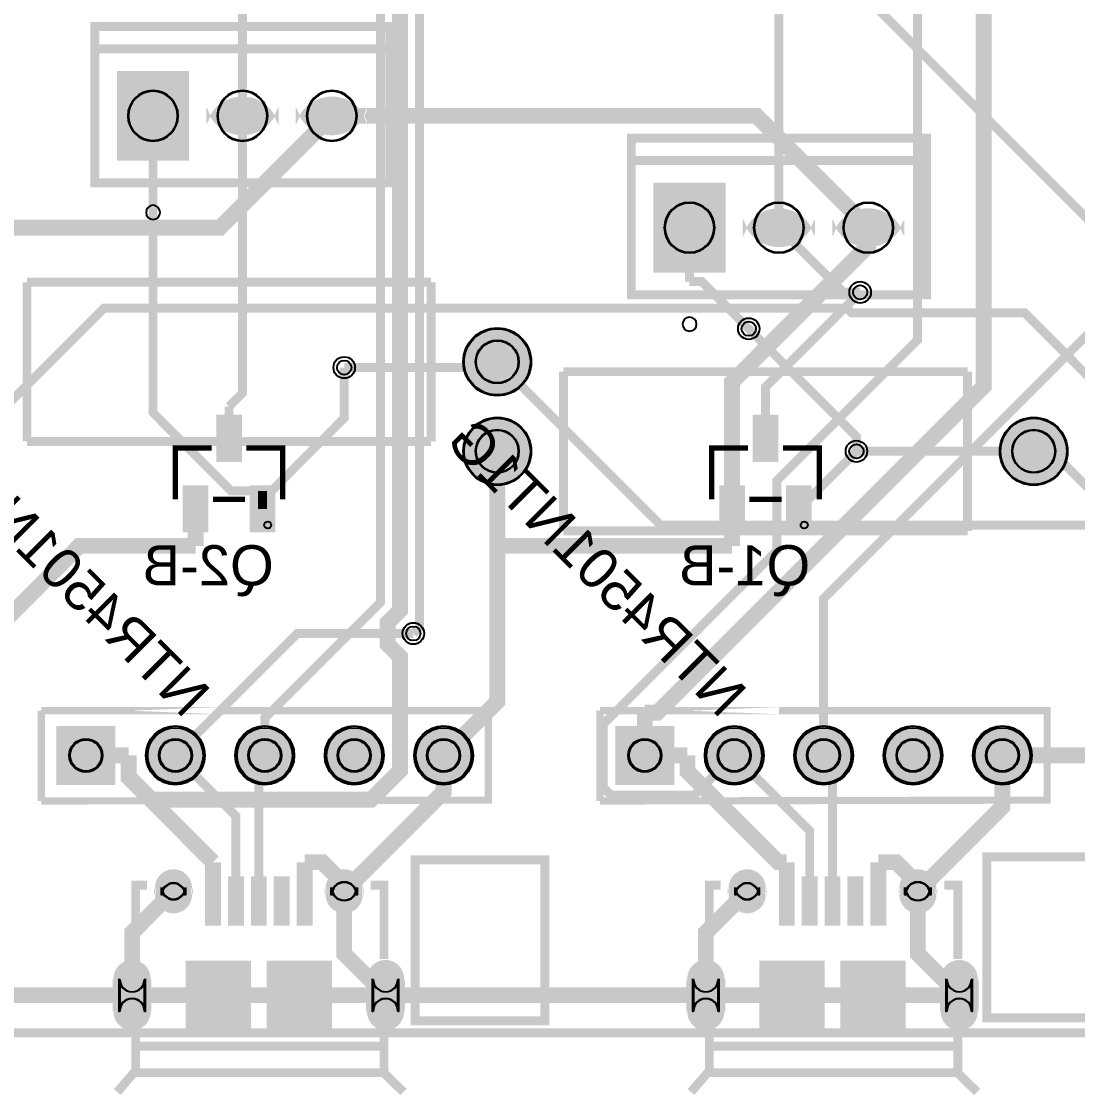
# Model space of a CAD drawing. Header units: millimetres. Extents: x 0 to 114, y 63 to 124.
# Drawn here: x 39.82 to 69.82, y 64.23 to 94.75 of the extents above; entities that cross this region are included whole.
import ezdxf

# ---------------------------------------------------------------- set-up
doc = ezdxf.new("R2010")
doc.units = ezdxf.units.MM
for name, color, linetype, true_color in [('BoardOutLine', 7, 'Continuous', 0xff00ff), ('BottomLayer', 7, 'Continuous', 0x0000ff), ('BottomPasteMaskLayer', 7, 'Continuous', 0x800000), ('BottomSilkLayer', 7, 'Continuous', 0x66cc33), ('BottomSolderMaskLayer', 7, 'Continuous', 0xaa00ff), ('Document', 7, 'Continuous', 0xffffff), ('Hole', 7, 'Continuous', 0x222222), ('Multi-Layer', 7, 'Continuous', 0xc0c0c0), ('TopLayer', 7, 'Continuous', 0xff0000), ('TopPasteMaskLayer', 7, 'Continuous', 0x808080), ('TopSilkLayer', 7, 'Continuous', 0xffcc00), ('TopSolderMaskLayer', 7, 'Continuous', 0x800080)]:
    doc.layers.add(name, color=color, linetype=linetype, true_color=true_color)
doc.styles.get("Standard").update_dxf_attribs({"font": 'arial.ttf'})

msp = doc.modelspace()

# ---------------------------------------------------------------- hatches: boundary and pattern name
at = {"layer": 'BottomLayer'}
for points in [[(45.37, 83.54), (45.37, 82.29), (46.07, 82.29), (46.07, 83.54)], [(60.61, 83.54), (60.61, 82.29), (61.31, 82.29), (61.31, 83.54)], [(44.42, 81.54), (44.42, 80.29), (45.12, 80.29), (45.12, 81.54)], [(46.32, 81.54), (46.32, 80.29), (47.02, 80.29), (47.02, 81.54)], [(59.66, 81.54), (59.66, 80.29), (60.36, 80.29), (60.36, 81.54)], [(61.56, 81.54), (61.56, 80.29), (62.26, 80.29), (62.26, 81.54)]]:
    msp.add_hatch(color=256, dxfattribs=at).paths.add_polyline_path(points)
at = {"layer": 'BottomPasteMaskLayer'}
for points in [[(45.37, 83.54), (45.37, 82.29), (46.07, 82.29), (46.07, 83.54)], [(60.61, 83.54), (60.61, 82.29), (61.31, 82.29), (61.31, 83.54)], [(44.42, 81.54), (44.42, 80.29), (45.12, 80.29), (45.12, 81.54)], [(46.32, 81.54), (46.32, 80.29), (47.02, 80.29), (47.02, 81.54)], [(59.66, 81.54), (59.66, 80.29), (60.36, 80.29), (60.36, 81.54)], [(61.56, 81.54), (61.56, 80.29), (62.26, 80.29), (62.26, 81.54)]]:
    msp.add_hatch(color=256, dxfattribs=at).paths.add_polyline_path(points)
at = {"layer": 'BottomSolderMaskLayer'}
for points in [[(42.536, 93.351), (44.586, 93.351), (44.586, 90.8), (42.536, 90.8)], [(47.126, 92.33, -0.785398), (45.076, 92.33), (45.076, 91.82, -0.785398), (47.126, 91.82)], [(49.666, 92.33, -0.785398), (47.616, 92.33), (47.616, 91.82, -0.785398), (49.666, 91.82)], [(57.776, 90.176), (59.827, 90.176), (59.827, 87.625), (57.776, 87.625)], [(62.367, 89.155, -0.785398), (60.316, 89.155), (60.316, 88.645, -0.785398), (62.367, 88.645)], [(64.907, 89.155, -0.785398), (62.856, 89.155), (62.856, 88.645, -0.785398), (64.907, 88.645)], [(52.375, 85.09, 1), (54.305, 85.09, 1)], [(45.356, 83.586), (45.356, 82.245), (46.084, 82.245), (46.084, 83.586)], [(52.375, 82.55, 1), (54.305, 82.55, 1)], [(60.596, 83.586), (60.596, 82.245), (61.324, 82.245), (61.324, 83.586)], [(67.615, 82.55, 1), (69.545, 82.55, 1)], [(44.406, 81.586), (44.406, 80.245), (45.134, 80.245), (45.134, 81.586)], [(46.306, 81.586), (46.306, 80.245), (47.034, 80.245), (47.034, 81.586)], [(59.646, 81.586), (59.646, 80.245), (60.374, 80.245), (60.374, 81.586)], [(61.546, 81.586), (61.546, 80.245), (62.274, 80.245), (62.274, 81.586)], [(42.494, 74.752), (42.494, 73.076), (40.818, 73.076), (40.818, 74.752)], [(43.358, 73.914, 1), (45.034, 73.914, 1)], [(45.898, 73.914, 1), (47.574, 73.914, 1)], [(48.438, 73.914, 1), (50.114, 73.914, 1)], [(50.978, 73.914, 1), (52.654, 73.914, 1)], [(58.369, 74.752), (58.369, 73.076), (56.693, 73.076), (56.693, 74.752)], [(59.233, 73.914, 1), (60.909, 73.914, 1)], [(61.773, 73.914, 1), (63.449, 73.914, 1)], [(64.313, 73.914, 1), (65.989, 73.914, 1)], [(66.853, 73.914, 1), (68.529, 73.914, 1)], [(44.692, 70.159, -0.785398), (43.592, 70.159), (43.592, 69.951, -0.785398), (44.692, 69.951)], [(49.542, 70.159, -0.785398), (48.441, 70.159), (48.441, 69.951, -0.785398), (49.542, 69.951)], [(60.991, 70.159, -0.785398), (59.89, 70.159), (59.89, 69.951, -0.785398), (60.991, 69.951)], [(65.84, 70.159, -0.785398), (64.74, 70.159), (64.74, 69.951, -0.785398), (65.84, 69.951)], [(43.517, 67.592, -0.785398), (42.417, 67.592), (42.417, 66.618, -0.785398), (43.517, 66.618)], [(50.717, 67.592, -0.785398), (49.616, 67.592), (49.616, 66.618, -0.785398), (50.717, 66.618)], [(59.816, 67.592, -0.785398), (58.715, 67.592), (58.715, 66.618, -0.785398), (59.816, 66.618)], [(67.015, 67.592, -0.785398), (65.915, 67.592), (65.915, 66.618, -0.785398), (67.015, 66.618)]]:
    msp.add_hatch(color=256, dxfattribs=at).paths.add_polyline_path(points)
at = {"layer": 'Multi-Layer'}
for points in [[(42.561, 93.325), (44.561, 93.325), (44.561, 90.825), (42.561, 90.825)], [(47.101, 92.325, -0.785398), (45.101, 92.325), (45.101, 91.825, -0.785398), (47.101, 91.825)], [(49.641, 92.325, -0.785398), (47.641, 92.325), (47.641, 91.825, -0.785398), (49.641, 91.825)], [(57.801, 90.15), (59.801, 90.15), (59.801, 87.65), (57.801, 87.65)], [(62.341, 89.15, -0.785398), (60.341, 89.15), (60.341, 88.65, -0.785398), (62.341, 88.65)], [(64.881, 89.15, -0.785398), (62.881, 89.15), (62.881, 88.65, -0.785398), (64.881, 88.65)], [(52.4, 85.09, 1), (54.28, 85.09, 1)], [(52.4, 82.55, 1), (54.28, 82.55, 1)], [(67.64, 82.55, 1), (69.52, 82.55, 1)], [(42.443, 74.702), (42.443, 73.127), (40.869, 73.127), (40.869, 74.702)], [(43.409, 73.914, 1), (44.983, 73.914, 1)], [(45.949, 73.914, 1), (47.523, 73.914, 1)], [(48.489, 73.914, 1), (50.064, 73.914, 1)], [(51.029, 73.914, 1), (52.604, 73.914, 1)], [(58.319, 74.702), (58.319, 73.127), (56.744, 73.127), (56.744, 74.702)], [(59.284, 73.914, 1), (60.859, 73.914, 1)], [(61.824, 73.914, 1), (63.399, 73.914, 1)], [(64.364, 73.914, 1), (65.939, 73.914, 1)], [(66.904, 73.914, 1), (68.479, 73.914, 1)], [(44.667, 70.155, -0.785398), (43.617, 70.155), (43.617, 69.955, -0.785398), (44.667, 69.955)], [(49.517, 70.155, -0.785398), (48.467, 70.155), (48.467, 69.955, -0.785398), (49.517, 69.955)], [(60.965, 70.155, -0.785398), (59.915, 70.155), (59.915, 69.955, -0.785398), (60.965, 69.955)], [(65.815, 70.155, -0.785398), (64.765, 70.155), (64.765, 69.955, -0.785398), (65.815, 69.955)], [(43.492, 67.58, -0.785398), (42.442, 67.58), (42.442, 66.63, -0.785398), (43.492, 66.63)], [(50.692, 67.58, -0.785398), (49.642, 67.58), (49.642, 66.63, -0.785398), (50.692, 66.63)], [(59.79, 67.58, -0.785398), (58.74, 67.58), (58.74, 66.63, -0.785398), (59.79, 66.63)], [(66.99, 67.58, -0.785398), (65.94, 67.58), (65.94, 66.63, -0.785398), (66.99, 66.63)]]:
    msp.add_hatch(color=256, dxfattribs=at).paths.add_polyline_path(points)
at = {"layer": 'TopLayer'}
for points in [[(45.067, 70.455), (45.467, 70.455), (45.467, 69.105), (45.067, 69.105)], [(45.717, 70.455), (46.117, 70.455), (46.117, 69.105), (45.717, 69.105)], [(46.367, 70.455), (46.767, 70.455), (46.767, 69.105), (46.367, 69.105)], [(47.017, 70.455), (47.417, 70.455), (47.417, 69.105), (47.017, 69.105)], [(47.667, 70.455), (48.067, 70.455), (48.067, 69.105), (47.667, 69.105)], [(61.365, 70.455), (61.765, 70.455), (61.765, 69.105), (61.365, 69.105)], [(62.015, 70.455), (62.415, 70.455), (62.415, 69.105), (62.015, 69.105)], [(62.665, 70.455), (63.065, 70.455), (63.065, 69.105), (62.665, 69.105)], [(63.315, 70.455), (63.715, 70.455), (63.715, 69.105), (63.315, 69.105)], [(63.965, 70.455), (64.365, 70.455), (64.365, 69.105), (63.965, 69.105)], [(44.517, 68.055), (46.317, 68.055), (46.317, 66.155), (44.517, 66.155)], [(46.817, 68.055), (48.617, 68.055), (48.617, 66.155), (46.817, 66.155)], [(60.815, 68.055), (62.615, 68.055), (62.615, 66.155), (60.815, 66.155)], [(63.115, 68.055), (64.915, 68.055), (64.915, 66.155), (63.115, 66.155)]]:
    msp.add_hatch(color=256, dxfattribs=at).paths.add_polyline_path(points)
at = {"layer": 'TopPasteMaskLayer'}
for points in [[(43.617, 70.155), (43.618, 70.188), (43.621, 70.221), (43.626, 70.253), (43.633, 70.286), (43.643, 70.317), (43.654, 70.348), (43.667, 70.379), (43.682, 70.408), (43.699, 70.436), (43.717, 70.464), (43.737, 70.49), (43.759, 70.515), (43.782, 70.538), (43.807, 70.56), (43.833, 70.58), (43.861, 70.598), (43.889, 70.615), (43.918, 70.63), (43.949, 70.643), (43.98, 70.654), (44.011, 70.664), (44.044, 70.671), (44.076, 70.676), (44.109, 70.679), (44.142, 70.68), (44.175, 70.679), (44.208, 70.676), (44.24, 70.671), (44.272, 70.664), (44.304, 70.654), (44.335, 70.643), (44.365, 70.63), (44.395, 70.615), (44.423, 70.598), (44.45, 70.58), (44.477, 70.56), (44.501, 70.538), (44.525, 70.515), (44.546, 70.49), (44.567, 70.464), (44.585, 70.436), (44.602, 70.408), (44.617, 70.379), (44.63, 70.348), (44.641, 70.317), (44.65, 70.286), (44.658, 70.253), (44.663, 70.221), (44.666, 70.188), (44.667, 70.155), (44.667, 69.955), (44.666, 69.922), (44.663, 69.889), (44.658, 69.857), (44.65, 69.825), (44.641, 69.793), (44.63, 69.762), (44.617, 69.732), (44.602, 69.702), (44.585, 69.674), (44.567, 69.647), (44.546, 69.62), (44.525, 69.596), (44.501, 69.572), (44.477, 69.551), (44.45, 69.53), (44.423, 69.512), (44.395, 69.495), (44.365, 69.48), (44.335, 69.467), (44.304, 69.456), (44.272, 69.447), (44.24, 69.439), (44.208, 69.434), (44.175, 69.431), (44.142, 69.43), (44.109, 69.431), (44.076, 69.434), (44.044, 69.439), (44.011, 69.447), (43.98, 69.456), (43.949, 69.467), (43.918, 69.48), (43.889, 69.495), (43.861, 69.512), (43.833, 69.53), (43.807, 69.551), (43.782, 69.572), (43.759, 69.596), (43.737, 69.62), (43.717, 69.647), (43.699, 69.674), (43.682, 69.702), (43.667, 69.732), (43.654, 69.762), (43.643, 69.793), (43.633, 69.825), (43.626, 69.857), (43.621, 69.889), (43.618, 69.922), (43.617, 69.955)], [(48.467, 70.155), (48.468, 70.188), (48.471, 70.221), (48.476, 70.253), (48.483, 70.286), (48.493, 70.317), (48.504, 70.348), (48.517, 70.379), (48.532, 70.408), (48.549, 70.436), (48.567, 70.464), (48.587, 70.49), (48.609, 70.515), (48.632, 70.538), (48.657, 70.56), (48.683, 70.58), (48.711, 70.598), (48.739, 70.615), (48.768, 70.63), (48.799, 70.643), (48.83, 70.654), (48.861, 70.664), (48.894, 70.671), (48.926, 70.676), (48.959, 70.679), (48.992, 70.68), (49.025, 70.679), (49.058, 70.676), (49.09, 70.671), (49.122, 70.664), (49.154, 70.654), (49.185, 70.643), (49.215, 70.63), (49.245, 70.615), (49.273, 70.598), (49.3, 70.58), (49.327, 70.56), (49.351, 70.538), (49.375, 70.515), (49.396, 70.49), (49.417, 70.464), (49.435, 70.436), (49.452, 70.408), (49.467, 70.379), (49.48, 70.348), (49.491, 70.317), (49.5, 70.286), (49.508, 70.253), (49.513, 70.221), (49.516, 70.188), (49.517, 70.155), (49.517, 69.955), (49.516, 69.922), (49.513, 69.889), (49.508, 69.857), (49.5, 69.825), (49.491, 69.793), (49.48, 69.762), (49.467, 69.732), (49.452, 69.702), (49.435, 69.674), (49.417, 69.647), (49.396, 69.62), (49.375, 69.596), (49.351, 69.572), (49.327, 69.551), (49.3, 69.53), (49.273, 69.512), (49.245, 69.495), (49.215, 69.48), (49.185, 69.467), (49.154, 69.456), (49.122, 69.447), (49.09, 69.439), (49.058, 69.434), (49.025, 69.431), (48.992, 69.43), (48.959, 69.431), (48.926, 69.434), (48.894, 69.439), (48.861, 69.447), (48.83, 69.456), (48.799, 69.467), (48.768, 69.48), (48.739, 69.495), (48.711, 69.512), (48.683, 69.53), (48.657, 69.551), (48.632, 69.572), (48.609, 69.596), (48.587, 69.62), (48.567, 69.647), (48.549, 69.674), (48.532, 69.702), (48.517, 69.732), (48.504, 69.762), (48.493, 69.793), (48.483, 69.825), (48.476, 69.857), (48.471, 69.889), (48.468, 69.922), (48.467, 69.955)], [(59.915, 70.155), (59.916, 70.188), (59.919, 70.221), (59.924, 70.253), (59.932, 70.286), (59.941, 70.317), (59.952, 70.348), (59.965, 70.379), (59.98, 70.408), (59.997, 70.436), (60.015, 70.464), (60.036, 70.49), (60.057, 70.515), (60.081, 70.538), (60.106, 70.56), (60.132, 70.58), (60.159, 70.598), (60.187, 70.615), (60.217, 70.63), (60.247, 70.643), (60.278, 70.654), (60.31, 70.664), (60.342, 70.671), (60.374, 70.676), (60.407, 70.679), (60.44, 70.68), (60.473, 70.679), (60.506, 70.676), (60.539, 70.671), (60.571, 70.664), (60.602, 70.654), (60.633, 70.643), (60.664, 70.63), (60.693, 70.615), (60.722, 70.598), (60.749, 70.58), (60.775, 70.56), (60.8, 70.538), (60.823, 70.515), (60.845, 70.49), (60.865, 70.464), (60.883, 70.436), (60.9, 70.408), (60.915, 70.379), (60.928, 70.348), (60.94, 70.317), (60.949, 70.286), (60.956, 70.253), (60.961, 70.221), (60.964, 70.188), (60.965, 70.155), (60.965, 69.955), (60.964, 69.922), (60.961, 69.889), (60.956, 69.857), (60.949, 69.825), (60.94, 69.793), (60.928, 69.762), (60.915, 69.732), (60.9, 69.702), (60.883, 69.674), (60.865, 69.647), (60.845, 69.62), (60.823, 69.596), (60.8, 69.572), (60.775, 69.551), (60.749, 69.53), (60.722, 69.512), (60.693, 69.495), (60.664, 69.48), (60.633, 69.467), (60.602, 69.456), (60.571, 69.447), (60.539, 69.439), (60.506, 69.434), (60.473, 69.431), (60.44, 69.43), (60.407, 69.431), (60.374, 69.434), (60.342, 69.439), (60.31, 69.447), (60.278, 69.456), (60.247, 69.467), (60.217, 69.48), (60.187, 69.495), (60.159, 69.512), (60.132, 69.53), (60.106, 69.551), (60.081, 69.572), (60.057, 69.596), (60.036, 69.62), (60.015, 69.647), (59.997, 69.674), (59.98, 69.702), (59.965, 69.732), (59.952, 69.762), (59.941, 69.793), (59.932, 69.825), (59.924, 69.857), (59.919, 69.889), (59.916, 69.922), (59.915, 69.955)], [(64.765, 70.155), (64.766, 70.188), (64.769, 70.221), (64.774, 70.253), (64.782, 70.286), (64.791, 70.317), (64.802, 70.348), (64.815, 70.379), (64.83, 70.408), (64.847, 70.436), (64.865, 70.464), (64.886, 70.49), (64.907, 70.515), (64.931, 70.538), (64.956, 70.56), (64.982, 70.58), (65.009, 70.598), (65.037, 70.615), (65.067, 70.63), (65.097, 70.643), (65.128, 70.654), (65.16, 70.664), (65.192, 70.671), (65.224, 70.676), (65.257, 70.679), (65.29, 70.68), (65.323, 70.679), (65.356, 70.676), (65.389, 70.671), (65.421, 70.664), (65.452, 70.654), (65.483, 70.643), (65.514, 70.63), (65.543, 70.615), (65.572, 70.598), (65.599, 70.58), (65.625, 70.56), (65.65, 70.538), (65.673, 70.515), (65.695, 70.49), (65.715, 70.464), (65.733, 70.436), (65.75, 70.408), (65.765, 70.379), (65.778, 70.348), (65.79, 70.317), (65.799, 70.286), (65.806, 70.253), (65.811, 70.221), (65.814, 70.188), (65.815, 70.155), (65.815, 69.955), (65.814, 69.922), (65.811, 69.889), (65.806, 69.857), (65.799, 69.825), (65.79, 69.793), (65.778, 69.762), (65.765, 69.732), (65.75, 69.702), (65.733, 69.674), (65.715, 69.647), (65.695, 69.62), (65.673, 69.596), (65.65, 69.572), (65.625, 69.551), (65.599, 69.53), (65.572, 69.512), (65.543, 69.495), (65.514, 69.48), (65.483, 69.467), (65.452, 69.456), (65.421, 69.447), (65.389, 69.439), (65.356, 69.434), (65.323, 69.431), (65.29, 69.43), (65.257, 69.431), (65.224, 69.434), (65.192, 69.439), (65.16, 69.447), (65.128, 69.456), (65.097, 69.467), (65.067, 69.48), (65.037, 69.495), (65.009, 69.512), (64.982, 69.53), (64.956, 69.551), (64.931, 69.572), (64.907, 69.596), (64.886, 69.62), (64.865, 69.647), (64.847, 69.674), (64.83, 69.702), (64.815, 69.732), (64.802, 69.762), (64.791, 69.793), (64.782, 69.825), (64.774, 69.857), (64.769, 69.889), (64.766, 69.922), (64.765, 69.955)], [(45.067, 70.455), (45.467, 70.455), (45.467, 69.105), (45.067, 69.105)], [(45.717, 70.455), (46.117, 70.455), (46.117, 69.105), (45.717, 69.105)], [(46.367, 70.455), (46.767, 70.455), (46.767, 69.105), (46.367, 69.105)], [(47.017, 70.455), (47.417, 70.455), (47.417, 69.105), (47.017, 69.105)], [(47.667, 70.455), (48.067, 70.455), (48.067, 69.105), (47.667, 69.105)], [(61.365, 70.455), (61.765, 70.455), (61.765, 69.105), (61.365, 69.105)], [(62.015, 70.455), (62.415, 70.455), (62.415, 69.105), (62.015, 69.105)], [(62.665, 70.455), (63.065, 70.455), (63.065, 69.105), (62.665, 69.105)], [(63.315, 70.455), (63.715, 70.455), (63.715, 69.105), (63.315, 69.105)], [(63.965, 70.455), (64.365, 70.455), (64.365, 69.105), (63.965, 69.105)], [(42.442, 67.58), (42.443, 67.613), (42.446, 67.646), (42.451, 67.678), (42.458, 67.711), (42.467, 67.742), (42.479, 67.773), (42.492, 67.804), (42.507, 67.833), (42.524, 67.861), (42.542, 67.889), (42.562, 67.915), (42.584, 67.939), (42.607, 67.963), (42.632, 67.985), (42.658, 68.005), (42.685, 68.023), (42.714, 68.04), (42.743, 68.055), (42.774, 68.068), (42.805, 68.079), (42.836, 68.089), (42.868, 68.096), (42.901, 68.101), (42.934, 68.104), (42.967, 68.105), (43, 68.104), (43.033, 68.101), (43.065, 68.096), (43.097, 68.089), (43.129, 68.079), (43.16, 68.068), (43.19, 68.055), (43.22, 68.04), (43.248, 68.023), (43.275, 68.005), (43.301, 67.985), (43.326, 67.963), (43.35, 67.939), (43.371, 67.915), (43.392, 67.889), (43.41, 67.861), (43.427, 67.833), (43.442, 67.804), (43.455, 67.773), (43.466, 67.742), (43.475, 67.711), (43.483, 67.678), (43.488, 67.646), (43.491, 67.613), (43.492, 67.58), (43.492, 66.63), (43.491, 66.597), (43.488, 66.564), (43.483, 66.532), (43.475, 66.5), (43.466, 66.468), (43.455, 66.437), (43.442, 66.407), (43.427, 66.377), (43.41, 66.349), (43.392, 66.322), (43.371, 66.295), (43.35, 66.271), (43.326, 66.247), (43.301, 66.226), (43.275, 66.205), (43.248, 66.187), (43.22, 66.17), (43.19, 66.155), (43.16, 66.142), (43.129, 66.131), (43.097, 66.122), (43.065, 66.114), (43.033, 66.109), (43, 66.106), (42.967, 66.105), (42.934, 66.106), (42.901, 66.109), (42.868, 66.114), (42.836, 66.122), (42.805, 66.131), (42.774, 66.142), (42.743, 66.155), (42.714, 66.17), (42.685, 66.187), (42.658, 66.205), (42.632, 66.226), (42.607, 66.247), (42.584, 66.271), (42.562, 66.295), (42.542, 66.322), (42.524, 66.349), (42.507, 66.377), (42.492, 66.407), (42.479, 66.437), (42.467, 66.468), (42.458, 66.5), (42.451, 66.532), (42.446, 66.564), (42.443, 66.597), (42.442, 66.63)], [(49.642, 67.58), (49.643, 67.613), (49.646, 67.646), (49.651, 67.678), (49.658, 67.711), (49.668, 67.742), (49.679, 67.773), (49.692, 67.804), (49.707, 67.833), (49.724, 67.861), (49.742, 67.889), (49.762, 67.915), (49.784, 67.939), (49.807, 67.963), (49.832, 67.985), (49.858, 68.005), (49.886, 68.023), (49.914, 68.04), (49.943, 68.055), (49.974, 68.068), (50.005, 68.079), (50.036, 68.089), (50.068, 68.096), (50.101, 68.101), (50.134, 68.104), (50.167, 68.105), (50.2, 68.104), (50.233, 68.101), (50.265, 68.096), (50.297, 68.089), (50.329, 68.079), (50.36, 68.068), (50.39, 68.055), (50.42, 68.04), (50.448, 68.023), (50.475, 68.005), (50.501, 67.985), (50.526, 67.963), (50.55, 67.939), (50.571, 67.915), (50.592, 67.889), (50.61, 67.861), (50.627, 67.833), (50.642, 67.804), (50.655, 67.773), (50.666, 67.742), (50.675, 67.711), (50.683, 67.678), (50.688, 67.646), (50.691, 67.613), (50.692, 67.58), (50.692, 66.63), (50.691, 66.597), (50.688, 66.564), (50.683, 66.532), (50.675, 66.5), (50.666, 66.468), (50.655, 66.437), (50.642, 66.407), (50.627, 66.377), (50.61, 66.349), (50.592, 66.322), (50.571, 66.295), (50.55, 66.271), (50.526, 66.247), (50.501, 66.226), (50.475, 66.205), (50.448, 66.187), (50.42, 66.17), (50.39, 66.155), (50.36, 66.142), (50.329, 66.131), (50.297, 66.122), (50.265, 66.114), (50.233, 66.109), (50.2, 66.106), (50.167, 66.105), (50.134, 66.106), (50.101, 66.109), (50.068, 66.114), (50.036, 66.122), (50.005, 66.131), (49.974, 66.142), (49.943, 66.155), (49.914, 66.17), (49.886, 66.187), (49.858, 66.205), (49.832, 66.226), (49.807, 66.247), (49.784, 66.271), (49.762, 66.295), (49.742, 66.322), (49.724, 66.349), (49.707, 66.377), (49.692, 66.407), (49.679, 66.437), (49.668, 66.468), (49.658, 66.5), (49.651, 66.532), (49.646, 66.564), (49.643, 66.597), (49.642, 66.63)], [(58.74, 67.58), (58.741, 67.613), (58.744, 67.646), (58.749, 67.678), (58.757, 67.711), (58.766, 67.742), (58.777, 67.773), (58.79, 67.804), (58.805, 67.833), (58.822, 67.861), (58.84, 67.889), (58.861, 67.915), (58.882, 67.939), (58.906, 67.963), (58.93, 67.985), (58.957, 68.005), (58.984, 68.023), (59.012, 68.04), (59.042, 68.055), (59.072, 68.068), (59.103, 68.079), (59.135, 68.089), (59.167, 68.096), (59.199, 68.101), (59.232, 68.104), (59.265, 68.105), (59.298, 68.104), (59.331, 68.101), (59.363, 68.096), (59.396, 68.089), (59.427, 68.079), (59.458, 68.068), (59.489, 68.055), (59.518, 68.04), (59.546, 68.023), (59.574, 68.005), (59.6, 67.985), (59.625, 67.963), (59.648, 67.939), (59.67, 67.915), (59.69, 67.889), (59.708, 67.861), (59.725, 67.833), (59.74, 67.804), (59.753, 67.773), (59.764, 67.742), (59.774, 67.711), (59.781, 67.678), (59.786, 67.646), (59.789, 67.613), (59.79, 67.58), (59.79, 66.63), (59.789, 66.597), (59.786, 66.564), (59.781, 66.532), (59.774, 66.5), (59.764, 66.468), (59.753, 66.437), (59.74, 66.407), (59.725, 66.377), (59.708, 66.349), (59.69, 66.322), (59.67, 66.295), (59.648, 66.271), (59.625, 66.247), (59.6, 66.226), (59.574, 66.205), (59.546, 66.187), (59.518, 66.17), (59.489, 66.155), (59.458, 66.142), (59.427, 66.131), (59.396, 66.122), (59.363, 66.114), (59.331, 66.109), (59.298, 66.106), (59.265, 66.105), (59.232, 66.106), (59.199, 66.109), (59.167, 66.114), (59.135, 66.122), (59.103, 66.131), (59.072, 66.142), (59.042, 66.155), (59.012, 66.17), (58.984, 66.187), (58.957, 66.205), (58.93, 66.226), (58.906, 66.247), (58.882, 66.271), (58.861, 66.295), (58.84, 66.322), (58.822, 66.349), (58.805, 66.377), (58.79, 66.407), (58.777, 66.437), (58.766, 66.468), (58.757, 66.5), (58.749, 66.532), (58.744, 66.564), (58.741, 66.597), (58.74, 66.63)], [(65.94, 67.58), (65.941, 67.613), (65.944, 67.646), (65.949, 67.678), (65.957, 67.711), (65.966, 67.742), (65.977, 67.773), (65.99, 67.804), (66.005, 67.833), (66.022, 67.861), (66.04, 67.889), (66.061, 67.915), (66.082, 67.939), (66.106, 67.963), (66.13, 67.985), (66.157, 68.005), (66.184, 68.023), (66.212, 68.04), (66.242, 68.055), (66.272, 68.068), (66.303, 68.079), (66.335, 68.089), (66.367, 68.096), (66.399, 68.101), (66.432, 68.104), (66.465, 68.105), (66.498, 68.104), (66.531, 68.101), (66.564, 68.096), (66.596, 68.089), (66.627, 68.079), (66.658, 68.068), (66.689, 68.055), (66.718, 68.04), (66.746, 68.023), (66.774, 68.005), (66.8, 67.985), (66.825, 67.963), (66.848, 67.939), (66.87, 67.915), (66.89, 67.889), (66.908, 67.861), (66.925, 67.833), (66.94, 67.804), (66.953, 67.773), (66.964, 67.742), (66.974, 67.711), (66.981, 67.678), (66.986, 67.646), (66.989, 67.613), (66.99, 67.58), (66.99, 66.63), (66.989, 66.597), (66.986, 66.564), (66.981, 66.532), (66.974, 66.5), (66.964, 66.468), (66.953, 66.437), (66.94, 66.407), (66.925, 66.377), (66.908, 66.349), (66.89, 66.322), (66.87, 66.295), (66.848, 66.271), (66.825, 66.247), (66.8, 66.226), (66.774, 66.205), (66.746, 66.187), (66.718, 66.17), (66.689, 66.155), (66.658, 66.142), (66.627, 66.131), (66.596, 66.122), (66.564, 66.114), (66.531, 66.109), (66.498, 66.106), (66.465, 66.105), (66.432, 66.106), (66.399, 66.109), (66.367, 66.114), (66.335, 66.122), (66.303, 66.131), (66.272, 66.142), (66.242, 66.155), (66.212, 66.17), (66.184, 66.187), (66.157, 66.205), (66.13, 66.226), (66.106, 66.247), (66.082, 66.271), (66.061, 66.295), (66.04, 66.322), (66.022, 66.349), (66.005, 66.377), (65.99, 66.407), (65.977, 66.437), (65.966, 66.468), (65.957, 66.5), (65.949, 66.532), (65.944, 66.564), (65.941, 66.597), (65.94, 66.63)], [(44.517, 68.055), (46.317, 68.055), (46.317, 66.155), (44.517, 66.155)], [(46.817, 68.055), (48.617, 68.055), (48.617, 66.155), (46.817, 66.155)], [(60.815, 68.055), (62.615, 68.055), (62.615, 66.155), (60.815, 66.155)], [(63.115, 68.055), (64.915, 68.055), (64.915, 66.155), (63.115, 66.155)]]:
    msp.add_hatch(color=256, dxfattribs=at).paths.add_polyline_path(points)
at = {"layer": 'TopSolderMaskLayer'}
for points in [[(42.536, 93.351), (44.586, 93.351), (44.586, 90.8), (42.536, 90.8)], [(47.126, 92.33, -0.785398), (45.076, 92.33), (45.076, 91.82, -0.785398), (47.126, 91.82)], [(49.666, 92.33, -0.785398), (47.616, 92.33), (47.616, 91.82, -0.785398), (49.666, 91.82)], [(57.776, 90.176), (59.827, 90.176), (59.827, 87.625), (57.776, 87.625)], [(62.367, 89.155, -0.785398), (60.316, 89.155), (60.316, 88.645, -0.785398), (62.367, 88.645)], [(64.907, 89.155, -0.785398), (62.856, 89.155), (62.856, 88.645, -0.785398), (64.907, 88.645)], [(52.375, 85.09, 1), (54.305, 85.09, 1)], [(52.375, 82.55, 1), (54.305, 82.55, 1)], [(67.615, 82.55, 1), (69.545, 82.55, 1)], [(42.494, 74.752), (42.494, 73.076), (40.818, 73.076), (40.818, 74.752)], [(43.358, 73.914, 1), (45.034, 73.914, 1)], [(45.898, 73.914, 1), (47.574, 73.914, 1)], [(48.438, 73.914, 1), (50.114, 73.914, 1)], [(50.978, 73.914, 1), (52.654, 73.914, 1)], [(58.369, 74.752), (58.369, 73.076), (56.693, 73.076), (56.693, 74.752)], [(59.233, 73.914, 1), (60.909, 73.914, 1)], [(61.773, 73.914, 1), (63.449, 73.914, 1)], [(64.313, 73.914, 1), (65.989, 73.914, 1)], [(66.853, 73.914, 1), (68.529, 73.914, 1)], [(44.692, 70.159, -0.785398), (43.592, 70.159), (43.592, 69.951, -0.785398), (44.692, 69.951)], [(45.041, 70.481), (45.492, 70.481), (45.492, 69.08), (45.041, 69.08)], [(45.691, 70.481), (46.142, 70.481), (46.142, 69.08), (45.691, 69.08)], [(46.341, 70.481), (46.792, 70.481), (46.792, 69.08), (46.341, 69.08)], [(46.991, 70.481), (47.442, 70.481), (47.442, 69.08), (46.991, 69.08)], [(47.641, 70.481), (48.092, 70.481), (48.092, 69.08), (47.641, 69.08)], [(49.542, 70.159, -0.785398), (48.441, 70.159), (48.441, 69.951, -0.785398), (49.542, 69.951)], [(60.991, 70.159, -0.785398), (59.89, 70.159), (59.89, 69.951, -0.785398), (60.991, 69.951)], [(61.34, 70.481), (61.79, 70.481), (61.79, 69.08), (61.34, 69.08)], [(61.99, 70.481), (62.441, 70.481), (62.441, 69.08), (61.99, 69.08)], [(62.64, 70.481), (63.09, 70.481), (63.09, 69.08), (62.64, 69.08)], [(63.29, 70.481), (63.741, 70.481), (63.741, 69.08), (63.29, 69.08)], [(63.94, 70.481), (64.391, 70.481), (64.391, 69.08), (63.94, 69.08)], [(65.84, 70.159, -0.785398), (64.74, 70.159), (64.74, 69.951, -0.785398), (65.84, 69.951)], [(44.491, 68.081), (46.342, 68.081), (46.342, 66.13), (44.491, 66.13)], [(46.791, 68.081), (48.642, 68.081), (48.642, 66.13), (46.791, 66.13)], [(60.79, 68.081), (62.64, 68.081), (62.64, 66.13), (60.79, 66.13)], [(63.09, 68.081), (64.94, 68.081), (64.94, 66.13), (63.09, 66.13)], [(43.517, 67.592, -0.785398), (42.417, 67.592), (42.417, 66.618, -0.785398), (43.517, 66.618)], [(50.717, 67.592, -0.785398), (49.616, 67.592), (49.616, 66.618, -0.785398), (50.717, 66.618)], [(59.816, 67.592, -0.785398), (58.715, 67.592), (58.715, 66.618, -0.785398), (59.816, 66.618)], [(67.015, 67.592, -0.785398), (65.915, 67.592), (65.915, 66.618, -0.785398), (67.015, 66.618)]]:
    msp.add_hatch(color=256, dxfattribs=at).paths.add_polyline_path(points)

# ---------------------------------------------------------------- linework, layer by layer
at = {"layer": 'BoardOutLine', "const_width": 0.254}
msp.add_lwpolyline([(0, 118.082), (0, 121.666), (114.3, 121.666), (114.3, 66.04), (0, 66.04), (0, 118.082)], close=True, dxfattribs=at)
at = {"layer": 'BottomLayer'}
for points, const_width in [([(50.956, 77.376), (51.13, 77.551), (51.13, 96.734), (52.821, 98.425), (53.928, 98.425), (63.01, 107.507), (63.01, 111.421), (62.936, 111.495), (60.51, 111.495), (59.42, 110.405)], 0.254), ([(62.611, 73.914), (62.611, 78.369), (73.396, 89.154), (74.355, 89.154), (77.276, 92.075), (77.79, 92.075), (83.33, 97.615), (83.33, 111.421), (83.174, 111.577), (78.912, 111.577), (77.74, 110.405)], 0.254), ([(57.42, 110.405), (50.023, 103.008), (50.023, 78.258), (46.736, 74.971), (46.736, 73.914)], 0.254), ([(60.071, 73.914), (58.945, 72.788), (56.573, 72.788), (56.35, 73.01), (56.35, 74.8), (61.279, 79.729), (61.279, 81.712), (65.278, 85.711), (65.278, 96.722), (77.596, 109.04), (78.375, 109.04), (79.74, 110.405)], 0.254), ([(55.88, 105.41), (50.577, 100.107), (50.577, 78.031), (50.225, 77.679), (50.225, 77.074), (50.577, 76.721), (50.577, 73.482), (49.754, 72.659), (43.518, 72.659), (42.869, 73.308), (42.869, 73.914)], 0.45), ([(57.531, 75.127), (57.889, 75.127), (67.159, 84.397), (67.159, 97.666), (74.903, 105.41), (76.2, 105.41)], 0.45), ([(46.101, 99.695), (46.101, 92.075)], 0.254), ([(61.341, 96.506), (61.341, 88.9)], 0.254), ([(43.561, 92.075), (43.561, 83.646), (45.781, 81.426), (46.67, 81.426)], 0.254), ([(46.101, 92.075), (46.101, 84.2), (45.72, 83.819)], 0.254), ([(58.801, 88.9), (58.801, 87.371)], 0.254), ([(60.01, 80.915), (60.01, 84.522), (63.881, 88.393), (63.881, 88.9)], 0.45), ([(58.801, 87.371), (59.144, 87.371), (60.485, 86.03)], 0.254), ([(63.65, 87.066), (60.96, 84.375), (60.96, 82.915)], 0.254), ([(46.67, 81.17), (48.992, 83.492), (48.992, 84.928)], 0.254), ([(45.72, 82.915), (45.72, 83.819)], 0.254), ([(53.34, 82.55), (53.34, 79.865)], 0.45), ([(61.91, 80.915), (63.545, 82.55)], 0.254), ([(73.914, 77.724), (69.088, 82.55), (68.58, 82.55)], 0.254), ([(46.67, 81.17), (46.67, 81.426)], 0.254), ([(46.67, 80.915), (46.67, 81.17)], 0.254), ([(44.77, 80.915), (44.77, 79.865)], 0.45), ([(60.01, 80.915), (60.01, 79.865)], 0.45), ([(44.77, 79.865), (41.468, 79.865), (35.518, 73.914)], 0.45), ([(53.34, 79.865), (53.34, 75.438), (51.816, 73.914)], 0.45), ([(53.34, 79.865), (60.01, 79.865)], 0.45), ([(57.531, 73.914), (57.531, 75.127)], 0.45), ([(41.656, 73.914), (42.869, 73.914)], 0.45), ([(48.992, 70.055), (51.816, 72.879), (51.816, 73.914)], 0.45), ([(65.29, 70.055), (67.691, 72.456), (67.691, 73.914)], 0.45), ([(44.142, 70.055), (42.967, 68.88), (42.967, 67.105)], 0.45), ([(50.167, 67.105), (48.992, 68.28), (48.992, 70.055)], 0.45), ([(60.44, 70.055), (59.265, 68.88), (59.265, 67.105)], 0.45), ([(66.465, 67.105), (65.29, 68.28), (65.29, 70.055)], 0.45)]:
    msp.add_lwpolyline(points, dxfattribs=dict(at, const_width=const_width))
at = {"layer": 'BottomSilkLayer', "const_width": 0.152}
for points in [[(44.194, 81.189), (44.194, 82.641), (45.226, 82.641)], [(47.246, 81.189), (47.246, 82.641), (46.215, 82.641)], [(59.434, 81.189), (59.434, 82.641), (60.466, 82.641)], [(62.486, 81.189), (62.486, 82.641), (61.455, 82.641)], [(45.265, 81.189), (46.175, 81.189)], [(60.505, 81.189), (61.416, 81.189)]]:
    msp.add_lwpolyline(points, dxfattribs=at)
at = {"layer": 'BottomSolderMaskLayer'}
for points in [[(42.843, 92.078), (42.843, 92.073)], [(44.279, 92.078), (44.279, 92.073)], [(45.383, 92.078), (45.383, 92.073)], [(46.819, 92.078), (46.819, 92.073)], [(47.923, 92.078), (47.923, 92.073)], [(49.359, 92.078), (49.359, 92.073)], [(58.083, 88.903), (58.083, 88.898)], [(59.519, 88.903), (59.519, 88.898)], [(60.623, 88.903), (60.623, 88.898)], [(62.059, 88.903), (62.059, 88.898)], [(63.163, 88.903), (63.163, 88.898)], [(64.599, 88.903), (64.599, 88.898)], [(43.801, 70.159), (43.801, 69.951)], [(44.483, 70.159), (44.483, 69.951)], [(48.625, 70.159), (48.625, 69.951)], [(49.359, 70.159), (49.359, 69.951)], [(60.099, 70.159), (60.099, 69.951)], [(60.781, 70.159), (60.781, 69.951)], [(64.923, 70.159), (64.923, 69.951)], [(65.657, 70.159), (65.657, 69.951)], [(42.6, 67.567), (42.6, 66.644)], [(43.334, 67.567), (43.334, 66.644)], [(49.8, 67.567), (49.8, 66.644)], [(50.534, 67.567), (50.534, 66.644)], [(58.898, 67.567), (58.898, 66.644)], [(59.632, 67.567), (59.632, 66.644)], [(66.098, 67.567), (66.098, 66.644)], [(66.832, 67.567), (66.832, 66.644)]]:
    msp.add_lwpolyline(points, close=True, dxfattribs=at)
for centre, radius in [((53.34, 85.09), 0.965), ((53.34, 85.09), 0.616), ((53.34, 82.55), 0.965), ((68.58, 82.55), 0.965), ((53.34, 82.55), 0.616), ((68.58, 82.55), 0.616), ((44.196, 73.914), 0.838), ((46.736, 73.914), 0.838), ((49.276, 73.914), 0.838), ((51.816, 73.914), 0.838), ((60.071, 73.914), 0.838), ((62.611, 73.914), 0.838), ((65.151, 73.914), 0.838), ((67.691, 73.914), 0.838), ((41.656, 73.914), 0.473), ((44.196, 73.914), 0.473), ((46.736, 73.914), 0.473), ((49.276, 73.914), 0.473), ((51.816, 73.914), 0.473), ((57.531, 73.914), 0.473), ((60.071, 73.914), 0.473), ((62.611, 73.914), 0.473), ((65.151, 73.914), 0.473), ((67.691, 73.914), 0.473)]:
    msp.add_circle(centre, radius, dxfattribs=at)
for centre, radius, start, end in [((43.561, 92.073), 0.718, 0, 180), ((46.101, 92.073), 0.718, 0, 180), ((48.641, 92.073), 0.718, 0, 180), ((43.561, 92.078), 0.718, 180, 0), ((46.101, 92.078), 0.718, 180, 0), ((48.641, 92.078), 0.718, 180, 0), ((58.801, 88.898), 0.718, 0, 180), ((61.341, 88.898), 0.718, 0, 180), ((63.881, 88.898), 0.718, 0, 180), ((58.801, 88.903), 0.718, 180, 0), ((61.341, 88.903), 0.718, 180, 0), ((63.881, 88.903), 0.718, 180, 0), ((44.142, 69.951), 0.341, 0, 180), ((48.992, 69.951), 0.367, 0, 180), ((60.44, 69.951), 0.341, 0, 180), ((65.29, 69.951), 0.367, 0, 180), ((44.142, 70.159), 0.341, 180, 0), ((48.992, 70.159), 0.367, 180, 0), ((60.44, 70.159), 0.341, 180, 0), ((65.29, 70.159), 0.367, 180, 0), ((42.967, 67.567), 0.367, 180, 0), ((50.167, 67.567), 0.367, 180, 0), ((59.265, 67.567), 0.367, 180, 0), ((66.465, 67.567), 0.367, 180, 0), ((42.967, 66.644), 0.367, 0, 180), ((50.167, 66.644), 0.367, 0, 180), ((59.265, 66.644), 0.367, 0, 180), ((66.465, 66.644), 0.367, 0, 180)]:
    msp.add_arc(centre, radius, start, end, dxfattribs=at)
at = {"layer": 'Document'}
for centre in [(46.82, 80.455), (62.06, 80.455)]:
    msp.add_circle(centre, 0.1, dxfattribs=at)
at = {"layer": 'Hole'}
for centre in [(63.65, 87.066), (60.485, 86.03), (48.992, 84.928), (63.545, 82.55), (50.956, 77.376)]:
    msp.add_circle(centre, 0.203, dxfattribs=at)
at = {"layer": 'Multi-Layer'}
for points in [[(42.861, 92.078), (42.861, 92.073)], [(44.261, 92.078), (44.261, 92.073)], [(45.401, 92.078), (45.401, 92.073)], [(46.801, 92.078), (46.801, 92.073)], [(47.941, 92.078), (47.941, 92.073)], [(49.341, 92.078), (49.341, 92.073)], [(58.101, 88.903), (58.101, 88.898)], [(59.501, 88.903), (59.501, 88.898)], [(60.641, 88.903), (60.641, 88.898)], [(62.041, 88.903), (62.041, 88.898)], [(63.181, 88.903), (63.181, 88.898)], [(64.581, 88.903), (64.581, 88.898)], [(43.817, 70.155), (43.817, 69.955)], [(44.467, 70.155), (44.467, 69.955)], [(48.642, 70.155), (48.642, 69.955)], [(49.342, 70.155), (49.342, 69.955)], [(60.115, 70.155), (60.115, 69.955)], [(60.765, 70.155), (60.765, 69.955)], [(64.94, 70.155), (64.94, 69.955)], [(65.64, 70.155), (65.64, 69.955)], [(42.617, 67.555), (42.617, 66.655)], [(43.317, 67.555), (43.317, 66.655)], [(49.817, 67.555), (49.817, 66.655)], [(50.517, 67.555), (50.517, 66.655)], [(58.915, 67.555), (58.915, 66.655)], [(59.615, 67.555), (59.615, 66.655)], [(66.115, 67.555), (66.115, 66.655)], [(66.815, 67.555), (66.815, 66.655)]]:
    msp.add_lwpolyline(points, close=True, dxfattribs=at)
for centre, radius in [((63.65, 87.066), 0.305), ((60.485, 86.03), 0.305), ((53.34, 85.09), 0.94), ((53.34, 85.09), 0.599), ((48.992, 84.928), 0.305), ((53.34, 82.55), 0.94), ((68.58, 82.55), 0.94), ((53.34, 82.55), 0.599), ((68.58, 82.55), 0.599), ((63.545, 82.55), 0.305), ((50.956, 77.376), 0.305), ((44.196, 73.914), 0.787), ((46.736, 73.914), 0.787), ((49.276, 73.914), 0.787), ((51.816, 73.914), 0.787), ((60.071, 73.914), 0.787), ((62.611, 73.914), 0.787), ((65.151, 73.914), 0.787), ((67.691, 73.914), 0.787), ((41.656, 73.914), 0.445), ((44.196, 73.914), 0.445), ((46.736, 73.914), 0.445), ((49.276, 73.914), 0.445), ((51.816, 73.914), 0.445), ((57.531, 73.914), 0.445), ((60.071, 73.914), 0.445), ((62.611, 73.914), 0.445), ((65.151, 73.914), 0.445), ((67.691, 73.914), 0.445)]:
    msp.add_circle(centre, radius, dxfattribs=at)
for centre, radius, start, end in [((43.561, 92.073), 0.7, 0, 180), ((46.101, 92.073), 0.7, 0, 180), ((48.641, 92.073), 0.7, 0, 180), ((43.561, 92.078), 0.7, 180, 0), ((46.101, 92.078), 0.7, 180, 0), ((48.641, 92.078), 0.7, 180, 0), ((58.801, 88.898), 0.7, 0, 180), ((61.341, 88.898), 0.7, 0, 180), ((63.881, 88.898), 0.7, 0, 180), ((58.801, 88.903), 0.7, 180, 0), ((61.341, 88.903), 0.7, 180, 0), ((63.881, 88.903), 0.7, 180, 0), ((44.142, 69.955), 0.325, 0, 180), ((48.992, 69.955), 0.35, 0, 180), ((60.44, 69.955), 0.325, 0, 180), ((65.29, 69.955), 0.35, 0, 180), ((44.142, 70.155), 0.325, 180, 0), ((48.992, 70.155), 0.35, 180, 0), ((60.44, 70.155), 0.325, 180, 0), ((65.29, 70.155), 0.35, 180, 0), ((42.967, 67.555), 0.35, 180, 0), ((50.167, 67.555), 0.35, 180, 0), ((59.265, 67.555), 0.35, 180, 0), ((66.465, 67.555), 0.35, 180, 0), ((42.967, 66.655), 0.35, 0, 180), ((50.167, 66.655), 0.35, 0, 180), ((59.265, 66.655), 0.35, 0, 180), ((66.465, 66.655), 0.35, 0, 180)]:
    msp.add_arc(centre, radius, start, end, dxfattribs=at)
at = {"layer": 'TopLayer'}
for points, const_width in [([(73.914, 85.344), (60.882, 98.376), (24.179, 98.376), (22.86, 99.695)], 0.254), ([(48.641, 92.075), (45.466, 88.9), (33.401, 88.9)], 0.45), ([(63.881, 88.9), (60.706, 92.075), (48.641, 92.075)], 0.45), ([(61.341, 88.9), (63.176, 87.066), (63.65, 87.066)], 0.254), ([(38.1, 82.55), (42.166, 86.616), (63.272, 86.616), (63.408, 86.48), (68.322, 86.48), (71.616, 83.185), (74.552, 83.185)], 0.254), ([(60.485, 86.03), (63.545, 82.97), (63.545, 82.55)], 0.254), ([(48.992, 84.928), (53.178, 84.928), (53.34, 85.09)], 0.254), ([(73.914, 80.455), (57.976, 80.455), (53.34, 85.09)], 0.254), ([(68.58, 82.55), (63.545, 82.55)], 0.254), ([(100.996, 77.724), (85.019, 77.724), (81.209, 73.914), (67.691, 73.914)], 0.45), ([(44.196, 73.914), (47.658, 77.376), (50.956, 77.376)], 0.254), ([(41.656, 73.914), (42.869, 73.914)], 0.45), ([(45.267, 70.881), (42.869, 73.279), (42.869, 73.914)], 0.45), ([(45.917, 69.78), (45.917, 72.193), (44.196, 73.914)], 0.254), ([(46.567, 69.78), (46.567, 73.745), (46.736, 73.914)], 0.254), ([(57.531, 73.914), (58.744, 73.914)], 0.45), ([(61.565, 70.881), (61.319, 70.881), (58.744, 73.456), (58.744, 73.914)], 0.45), ([(62.215, 69.78), (62.215, 71.77), (60.071, 73.914)], 0.254), ([(62.865, 69.78), (62.865, 73.66), (62.611, 73.914)], 0.254), ([(45.267, 69.78), (45.267, 70.881)], 0.45), ([(47.867, 69.78), (47.867, 70.881)], 0.45), ([(48.992, 70.055), (48.992, 70.262), (48.373, 70.881), (47.867, 70.881)], 0.45), ([(61.565, 69.78), (61.565, 70.881)], 0.45), ([(64.165, 69.78), (64.165, 70.881)], 0.45), ([(65.29, 70.055), (65.29, 70.262), (64.671, 70.881), (64.165, 70.881)], 0.45), ([(34.08, 67.105), (42.967, 67.105)], 0.45), ([(42.967, 67.105), (45.417, 67.105)], 0.45), ([(47.717, 67.105), (45.417, 67.105)], 0.45), ([(47.717, 67.105), (50.167, 67.105)], 0.45), ([(50.167, 67.105), (59.265, 67.105)], 0.45), ([(59.265, 67.105), (61.715, 67.105)], 0.45), ([(64.015, 67.105), (61.715, 67.105)], 0.45), ([(66.465, 67.105), (64.015, 67.105)], 0.45)]:
    msp.add_lwpolyline(points, dxfattribs=dict(at, const_width=const_width))
at = {"layer": 'TopSilkLayer'}
for points, const_width in [([(41.91, 90.17), (41.91, 94.615), (50.292, 94.615), (50.292, 90.17), (41.91, 90.17)], 0.254), ([(57.15, 86.995), (57.15, 91.44), (65.532, 91.44), (65.532, 86.995), (57.15, 86.995)], 0.254), ([(45.466, 75.184), (40.386, 75.184), (45.466, 75.184)], 0.203), ([(61.341, 75.184), (56.261, 75.184), (61.341, 75.184)], 0.203), ([(67.252, 71.036), (70.935, 71.036), (70.935, 66.464), (67.252, 66.464), (67.252, 71.036)], 0.254), ([(51.012, 70.951), (54.695, 70.951), (54.695, 66.379), (51.012, 66.379), (51.012, 70.951)], 0.254)]:
    msp.add_lwpolyline(points, close=True, dxfattribs=dict(at, const_width=const_width))
for points, const_width in [([(50.165, 93.98), (42.037, 93.98)], 0.254), ([(65.405, 90.805), (57.277, 90.805)], 0.254), ([(39.98, 82.83), (39.98, 87.351)], 0.254), ([(39.98, 87.351), (51.461, 87.351)], 0.254), ([(51.461, 87.351), (51.461, 82.83)], 0.254), ([(55.22, 80.29), (55.22, 84.811)], 0.254), ([(55.22, 84.811), (66.701, 84.811)], 0.254), ([(66.701, 84.811), (66.701, 80.29)], 0.254), ([(51.461, 82.83), (39.98, 82.83)], 0.254), ([(66.701, 80.29), (55.22, 80.29)], 0.254), ([(45.466, 75.184), (53.086, 75.184), (53.086, 72.644), (40.386, 72.619)], 0.203), ([(40.386, 75.184), (40.386, 72.619)], 0.203), ([(61.341, 75.184), (68.961, 75.184), (68.961, 72.644), (56.261, 72.619)], 0.203), ([(56.261, 75.184), (56.261, 72.619)], 0.203), ([(43.067, 68.13), (43.067, 70.231), (43.39, 70.231)], 0.254), ([(49.744, 70.231), (50.123, 70.231), (50.123, 68.135)], 0.254), ([(59.365, 68.13), (59.365, 70.231), (59.688, 70.231)], 0.254), ([(66.042, 70.231), (66.421, 70.231), (66.421, 68.135)], 0.254), ([(43.067, 64.905), (43.067, 66.081)], 0.254), ([(50.123, 66.075), (50.123, 64.905)], 0.254), ([(59.365, 64.905), (59.365, 66.081)], 0.254), ([(66.421, 66.075), (66.421, 64.905)], 0.254), ([(46.917, 65.655), (43.067, 65.655)], 0.254), ([(46.917, 65.655), (50.123, 65.655)], 0.254), ([(63.215, 65.655), (59.365, 65.655)], 0.254), ([(63.215, 65.655), (66.421, 65.655)], 0.254), ([(43.067, 64.905), (43.019, 64.905), (42.547, 64.355)], 0.254), ([(50.067, 64.905), (43.067, 64.905)], 0.254), ([(50.123, 64.905), (50.123, 64.897), (50.675, 64.355)], 0.254), ([(59.365, 64.905), (59.317, 64.905), (58.845, 64.355)], 0.254), ([(66.365, 64.905), (59.365, 64.905)], 0.254), ([(66.421, 64.905), (66.421, 64.897), (66.973, 64.355)], 0.254)]:
    msp.add_lwpolyline(points, dxfattribs=dict(at, const_width=const_width))
for centre in [(43.563, 89.335), (58.803, 86.16)]:
    msp.add_arc(centre, 0.2, 90.6731, 89.3269, dxfattribs=at)
at = {"layer": 'TopSolderMaskLayer'}
for points in [[(42.843, 92.078), (42.843, 92.073)], [(44.279, 92.078), (44.279, 92.073)], [(45.383, 92.078), (45.383, 92.073)], [(46.819, 92.078), (46.819, 92.073)], [(47.923, 92.078), (47.923, 92.073)], [(49.359, 92.078), (49.359, 92.073)], [(58.083, 88.903), (58.083, 88.898)], [(59.519, 88.903), (59.519, 88.898)], [(60.623, 88.903), (60.623, 88.898)], [(62.059, 88.903), (62.059, 88.898)], [(63.163, 88.903), (63.163, 88.898)], [(64.599, 88.903), (64.599, 88.898)], [(43.801, 70.159), (43.801, 69.951)], [(44.483, 70.159), (44.483, 69.951)], [(48.625, 70.159), (48.625, 69.951)], [(49.359, 70.159), (49.359, 69.951)], [(60.099, 70.159), (60.099, 69.951)], [(60.781, 70.159), (60.781, 69.951)], [(64.923, 70.159), (64.923, 69.951)], [(65.657, 70.159), (65.657, 69.951)], [(42.6, 67.567), (42.6, 66.644)], [(43.334, 67.567), (43.334, 66.644)], [(49.8, 67.567), (49.8, 66.644)], [(50.534, 67.567), (50.534, 66.644)], [(58.898, 67.567), (58.898, 66.644)], [(59.632, 67.567), (59.632, 66.644)], [(66.098, 67.567), (66.098, 66.644)], [(66.832, 67.567), (66.832, 66.644)]]:
    msp.add_lwpolyline(points, close=True, dxfattribs=at)
for centre, radius in [((53.34, 85.09), 0.965), ((53.34, 85.09), 0.616), ((53.34, 82.55), 0.965), ((68.58, 82.55), 0.965), ((53.34, 82.55), 0.616), ((68.58, 82.55), 0.616), ((44.196, 73.914), 0.838), ((46.736, 73.914), 0.838), ((49.276, 73.914), 0.838), ((51.816, 73.914), 0.838), ((60.071, 73.914), 0.838), ((62.611, 73.914), 0.838), ((65.151, 73.914), 0.838), ((67.691, 73.914), 0.838), ((41.656, 73.914), 0.473), ((44.196, 73.914), 0.473), ((46.736, 73.914), 0.473), ((49.276, 73.914), 0.473), ((51.816, 73.914), 0.473), ((57.531, 73.914), 0.473), ((60.071, 73.914), 0.473), ((62.611, 73.914), 0.473), ((65.151, 73.914), 0.473), ((67.691, 73.914), 0.473)]:
    msp.add_circle(centre, radius, dxfattribs=at)
for centre, radius, start, end in [((43.561, 92.073), 0.718, 0, 180), ((46.101, 92.073), 0.718, 0, 180), ((48.641, 92.073), 0.718, 0, 180), ((43.561, 92.078), 0.718, 180, 0), ((46.101, 92.078), 0.718, 180, 0), ((48.641, 92.078), 0.718, 180, 0), ((58.801, 88.898), 0.718, 0, 180), ((61.341, 88.898), 0.718, 0, 180), ((63.881, 88.898), 0.718, 0, 180), ((58.801, 88.903), 0.718, 180, 0), ((61.341, 88.903), 0.718, 180, 0), ((63.881, 88.903), 0.718, 180, 0), ((44.142, 69.951), 0.341, 0, 180), ((48.992, 69.951), 0.367, 0, 180), ((60.44, 69.951), 0.341, 0, 180), ((65.29, 69.951), 0.367, 0, 180), ((44.142, 70.159), 0.341, 180, 0), ((48.992, 70.159), 0.367, 180, 0), ((60.44, 70.159), 0.341, 180, 0), ((65.29, 70.159), 0.367, 180, 0), ((42.967, 67.567), 0.367, 180, 0), ((50.167, 67.567), 0.367, 180, 0), ((59.265, 67.567), 0.367, 180, 0), ((66.465, 67.567), 0.367, 180, 0), ((42.967, 66.644), 0.367, 0, 180), ((50.167, 66.644), 0.367, 0, 180), ((59.265, 66.644), 0.367, 0, 180), ((66.465, 66.644), 0.367, 0, 180)]:
    msp.add_arc(centre, radius, start, end, dxfattribs=at)

# ---------------------------------------------------------------- texts
at = {"layer": 'BottomSilkLayer', "text_generation_flag": 2}
for p in [(44.45, 74.93), (59.69, 74.93)]:
    msp.add_text('NTR4501NT1G', height=1.143, rotation=-45, dxfattribs=at).set_placement(p)
for s, p in [('Q2-B', (46.99, 78.74)), ('Q1-B', (62.23, 78.74))]:
    msp.add_text(s, height=1.143, dxfattribs=at).set_placement(p)

doc.saveas('drawing.dxf')
